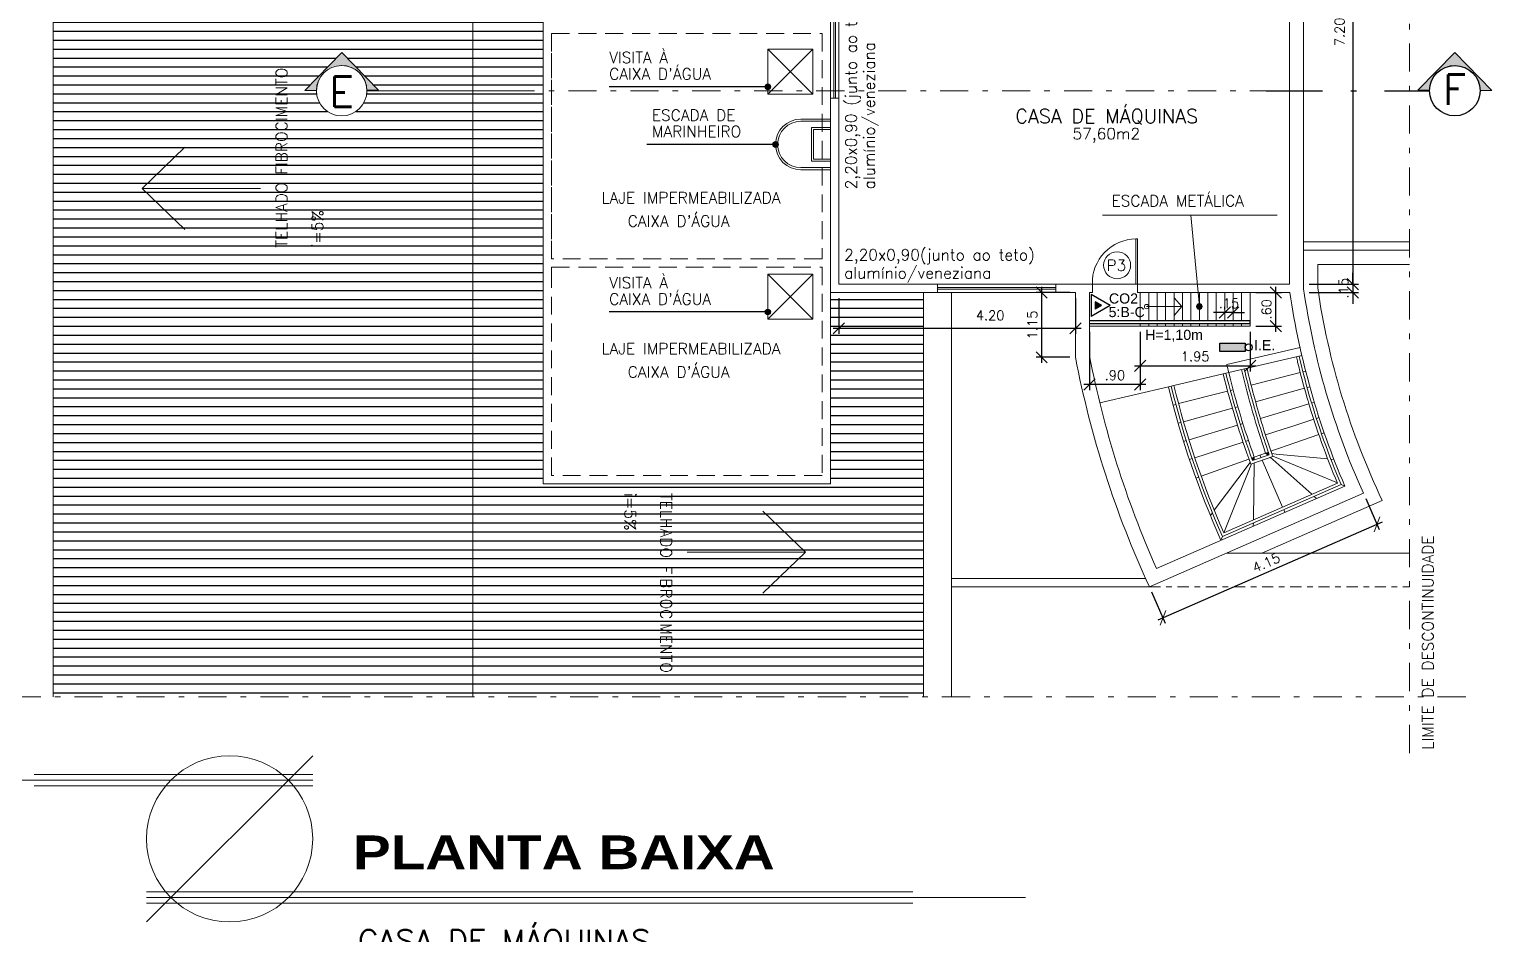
# Model space of a CAD drawing. Header units: millimetres. Extents: x 521 to 1055, y 261 to 520.
# Drawn here: x 860.25 to 886.21, y 403.58 to 419.66 of the extents above; entities that cross this region are included whole.
import ezdxf
from ezdxf.enums import TextEntityAlignment as Align

# ---------------------------------------------------------------- set-up
doc = ezdxf.new("R2010")
doc.units = ezdxf.units.MM
for name, pattern in [('CONTINU', [0]), ('DASHDOT', [1, 0.5, -0.25, 0, -0.25]), ('DASHDOTX2', [2, 1, -0.5, 0, -0.5]), ('HIDDEN', [9.524999999999999, 6.35, -3.175])]:
    doc.linetypes.add(name, pattern=pattern)
doc.layers.add('0.1', color=8, linetype='Continuous', lineweight=13)
doc.layers.add('ppci', color=8, linetype='Continuous')
doc.styles.add('ROMANS', font='romans')
doc.styles.add('SANSSERIFBOLD', font='sasb____.pfb', dxfattribs={"width": 1.2, "height": 0.6})
doc.styles.get("Standard").update_dxf_attribs({"font": 'romans.shx'})
doc.styles.add('STYLE1', font='sanss___.ttf')
doc.dimstyles.new('Fares Eng - 50', dxfattribs={"dimscale": 2, "dimtxt": 0.085, "dimasz": 0.1, "dimexe": 0.05, "dimexo": 0.05, "dimgap": 0.04, "dimtad": 1, "dimzin": 4, "dimdsep": 46, "dimtxsty": 'ROMANS', "dimblk1": 'OBLIQUE', "dimblk2": 'OBLIQUE', "dimsah": 1, "dimcen": 0.05, "dimdle": 0.05, "dimclrd": 8, "dimclre": 8, "dimclrt": 8, "dimaunit": 1, "dimadec": 0, "dimazin": 0, "dimtfac": 1, "dimtix": 1, "dimtmove": 2, "dimatfit": 0, "dimldrblk": 'OPEN90', "dimfxl": 1, "dimtolj": 1, "dimtzin": 0, "dimarcsym": 0})
pattern_1 = [(180, (169.8758824588135, 174.988882607041), (-2.775557561562891e-17, -0.15875), [])]

# ---------------------------------------------------------------- blocks, each defined once
blk = doc.blocks.new('P80')
for points in [[(0, 0.8600000000001068), (0, 0.8300000000001057), (0.1499999999999986, 0.8300000000001057), (0.1499999999999986, 0.8600000000001068)], [(0, 0), (0, 0.03000000000000114), (0.1499999999999986, 0.03000000000000114), (0.1499999999999986, 0)]]:
    blk.add_lwpolyline(points)
blk.add_lwpolyline([(-0.8000000000000227, 0.06000000000008299), (0, 0.06000000000008299), (0, 0.03000000000000114), (-0.8000000000000227, 0.03000000000000114)], close=True)
at = {"color": 8}
blk.add_arc((-0.02513934576528032, 0.05553438521076377), 0.7748735220644332, 88.14081760279143, 179.6698012135025, dxfattribs=at)
blk = doc.blocks.new('ÁREA')
for p in [(4.97462945148186e-05, 0.003761569252461072), (0, 0)]:
    blk.add_attdef('COMPARTIMENTO', text='', height=0.0025).set_placement(p, align=Align.CENTER)
at = {"color": 1}
for p in [(-4.97462945148186e-05, -0.003761569252461072), (-9.94925890296372e-05, -0.007523138504922144)]:
    blk.add_attdef('ÁREA', text='', height=0.002, dxfattribs=at).set_placement(p, align=Align.CENTER)
blk = doc.blocks.new('TITU-2')
at = {"color": 1}
for p, q in [((0.0147487804478294, 0.0147487804478294), (-0.0147487804478294, -0.0147487804478294)), ((-0.0347070138353718, 0.010428962668892), (-0.0547070138353718, 0.010428962668892)), ((0.0147487804478294, 0.0114289626688918), (-0.0347070138353718, 0.0114289626688919)), ((0.0147487804478294, 0.0094289626688917), (-0.0347070138353718, 0.0094289626688919)), ((-0.01474878044782812, -0.009428962668888374), (0.1213018650792659, -0.00942896266889548)), ((-0.01474878044782812, -0.01142896266889082), (0.1213018650792659, -0.01142896266889437)), ((0.1413018650792655, -0.0104289626688967), (0.1213018650792659, -0.0104289626688967))]:
    blk.add_line(p, q, dxfattribs=at)
at = {"color": 7}
for p, q in [((0.0147487804478294, 0.0104289626688917), (-0.0347070138353718, 0.010428962668892)), ((-0.01474878044782812, -0.0104289626688896), (0.1213018650792659, -0.0104289626688967))]:
    blk.add_line(p, q, dxfattribs=at)
at = {"color": 1}
blk.add_circle((0, 0), 0.0147487804478294, dxfattribs=at)
at = {"color": 4}
blk.add_text('ESC.:', height=0.004, dxfattribs=at).set_placement((0.0221561674293389, -0.0275210132460402))
at = {"color": 8, "style": 'SANSSERIFBOLD', "width": 1.199999999999999}
blk.add_attdef('FACHADA', (0.0219, -0.0054), '', height=0.006, dxfattribs=at)
at = {"color": 4}
for tag, p in [('FACHADA', (0.0227951117614319, -0.0201373367808424)), ('0/0', (0.0383428756339213, -0.027521013246042))]:
    blk.add_attdef(tag, p, '', height=0.004, dxfattribs=at)
blk = doc.blocks.new('_OBLIQUE')
at = {"color": 0, "linetype": 'ByBlock'}
blk.add_line((-0.5, -0.5), (0.5, 0.5), dxfattribs=at)
blk = doc.blocks.new('*D2354')
at = {"layer": '0.1', "color": 8, "linetype": 'CONTINU', "lineweight": -2, "transparency": 16777216}
for p, q in [((882.9706589807546, 422.3326723807153), (883.8442428330244, 422.3326723807153)), ((883.7442428330244, 422.4326723807153), (883.7442428330244, 415.0326723807153)), ((882.9706589807546, 415.1326723807153), (883.8442428330244, 415.1326723807153))]:
    blk.add_line(p, q, dxfattribs=at)
at = {"layer": 'DEFPOINTS', "color": 0, "linetype": 'CONTINU', "lineweight": -2, "transparency": 16777216}
for p in [(882.8706589807546, 422.3326723807153), (882.8706589807546, 415.1326723807153), (883.7442428330244, 415.1326723807153)]:
    blk.add_point(p, dxfattribs=at)
at = {"layer": '0.1', "color": 8, "linetype": 'CONTINU', "lineweight": -2, "transparency": 16777216, "xscale": 0.2, "yscale": 0.2, "zscale": 0.2}
for p, rotation in [((883.7442428330244, 422.3326723807153), 90), ((883.7442428330244, 415.1326723807153), 270)]:
    blk.add_blockref('_OBLIQUE', p, dxfattribs=dict(at, rotation=rotation))
at = {"layer": '0.1', "color": 8, "linetype": 'CONTINU', "transparency": 16777216, "insert": (883.5101445199366, 419.611019582879), "char_height": 0.17, "attachment_point": 5, "rotation": 90, "style": 'ROMANS'}
blk.add_mtext('\\A1;7.20', dxfattribs=at)
blk = doc.blocks.new('_Open90')
at = {"color": 0, "linetype": 'ByBlock', "lineweight": -2}
for p, q in [((0, 0), (-1, 0)), ((-0.5, 0.5), (0, 0)), ((0, 0), (-0.5, -0.5))]:
    blk.add_line(p, q, dxfattribs=at)
blk = doc.blocks.new('*D2355')
at = {"layer": '0.1', "color": 8, "linetype": 'CONTINU', "lineweight": -2, "transparency": 16777216}
for p, q in [((883.7442428330244, 415.1326723807153), (883.7442428330244, 415.3326723807153)), ((882.9706589807546, 415.1326723807153), (883.8442428330244, 415.1326723807153)), ((882.9706589807546, 414.9826723807136), (883.8442428330244, 414.9826723807136)), ((883.7442428330244, 415.1326723807153), (883.7442428330244, 414.9826723807136)), ((883.7442428330244, 414.9826723807136), (883.7442428330244, 414.7826723807136))]:
    blk.add_line(p, q, dxfattribs=at)
at = {"layer": 'DEFPOINTS', "color": 0, "linetype": 'CONTINU', "lineweight": -2, "transparency": 16777216}
for p in [(882.8706589807546, 415.1326723807153), (882.8706589807546, 414.9826723807136), (883.7442428330244, 414.9826723807136)]:
    blk.add_point(p, dxfattribs=at)
at = {"layer": '0.1', "color": 8, "linetype": 'CONTINU', "lineweight": -2, "transparency": 16777216, "xscale": 0.2, "yscale": 0.2, "zscale": 0.2}
for p, rotation in [((883.7442428330244, 415.1326723807153), 270), ((883.7442428330244, 414.9826723807136), 90)]:
    blk.add_blockref('_OBLIQUE', p, dxfattribs=dict(at, rotation=rotation))
at = {"layer": '0.1', "color": 8, "linetype": 'CONTINU', "transparency": 16777216, "insert": (883.5792428330243, 415.0576723807146), "char_height": 0.17, "attachment_point": 5, "rotation": 90, "style": 'ROMANS'}
blk.add_mtext('\\A1;.15', dxfattribs=at)
blk = doc.blocks.new('*D2370')
at = {"layer": '0.1', "color": 8, "linetype": 'CONTINU', "lineweight": -2, "transparency": 16777216}
for p, q in [((883.9734344802172, 411.324893421238), (884.2146171309109, 410.77304053426)), ((884.2662016606866, 410.9047183087241), (880.2825768410162, 409.1637086736401)), ((880.1730719647866, 409.6639770308424), (880.4142546154803, 409.1121241438645))]:
    blk.add_line(p, q, dxfattribs=at)
at = {"layer": 'DEFPOINTS', "color": 0, "linetype": 'CONTINU', "lineweight": -2, "transparency": 16777216}
for p in [(883.933387857873, 411.4165245733578), (880.1330253424424, 409.7556081829623), (880.3742079931361, 409.2037552959844)]:
    blk.add_point(p, dxfattribs=at)
at = {"layer": '0.1', "color": 8, "linetype": 'CONTINU', "lineweight": -2, "transparency": 16777216, "xscale": 0.2, "yscale": 0.2, "zscale": 0.2}
for p, rotation in [((884.1745705085667, 410.8646716863798), 23.60732759041685), ((880.3742079931361, 409.2037552959844), 203.6073275904169)]:
    blk.add_blockref('_OBLIQUE', p, dxfattribs=dict(at, rotation=rotation))
at = {"layer": '0.1', "color": 8, "linetype": 'CONTINU', "transparency": 16777216, "insert": (882.2083123239834, 410.1854048921798), "char_height": 0.17, "attachment_point": 5, "rotation": 23.60732759041685, "style": 'ROMANS'}
blk.add_mtext('\\A1;4.15', dxfattribs=at)
blk = doc.blocks.new('*D2371')
at = {"layer": '0.1', "color": 8, "linetype": 'CONTINU', "lineweight": -2, "transparency": 16777216}
for p, q in [((878.7206589807545, 414.9826723807155), (878.1206268944478, 414.9826723807155)), ((878.2206268944478, 413.7314720041105), (878.2206268944478, 415.0826723807155)), ((878.7206589807545, 413.8314720041105), (878.1206268944478, 413.8314720041105))]:
    blk.add_line(p, q, dxfattribs=at)
at = {"layer": 'DEFPOINTS', "color": 0, "linetype": 'CONTINU', "lineweight": -2, "transparency": 16777216}
for p in [(878.2206268944478, 414.9826723807155), (878.8206589807545, 414.9826723807155), (878.8206589807545, 413.8314720041105)]:
    blk.add_point(p, dxfattribs=at)
at = {"layer": '0.1', "color": 8, "linetype": 'CONTINU', "lineweight": -2, "transparency": 16777216, "xscale": 0.2, "yscale": 0.2, "zscale": 0.2}
for p, rotation in [((878.2206268944478, 414.9826723807155), 90), ((878.2206268944478, 413.8314720041105), 270)]:
    blk.add_blockref('_OBLIQUE', p, dxfattribs=dict(at, rotation=rotation))
at = {"layer": '0.1', "color": 8, "linetype": 'CONTINU', "transparency": 16777216, "insert": (878.0556268944478, 414.4070721924131), "char_height": 0.17, "attachment_point": 5, "rotation": 90, "style": 'ROMANS'}
blk.add_mtext('\\A1;1.15', dxfattribs=at)
blk = doc.blocks.new('*D2356')
at = {"layer": '0.1', "color": 8, "linetype": 'CONTINU', "lineweight": -2, "transparency": 16777216}
for p, q in [((874.620658980756, 414.8826723807159), (874.620658980756, 414.2459764985484)), ((878.8206589807545, 414.8826723807155), (878.8206589807545, 414.2459764985484)), ((878.9206589807545, 414.3459764985485), (874.520658980756, 414.3459764985485))]:
    blk.add_line(p, q, dxfattribs=at)
at = {"layer": 'DEFPOINTS', "color": 0, "linetype": 'CONTINU', "lineweight": -2, "transparency": 16777216}
for p in [(874.620658980756, 414.9826723807159), (878.8206589807545, 414.9826723807155), (874.620658980756, 414.3459764985485)]:
    blk.add_point(p, dxfattribs=at)
at = {"layer": '0.1', "color": 8, "linetype": 'CONTINU', "lineweight": -2, "transparency": 16777216, "xscale": 0.2, "yscale": 0.2, "zscale": 0.2, "rotation": 180}
blk.add_blockref('_OBLIQUE', (874.620658980756, 414.3459764985485), dxfattribs=at)
at = {"layer": '0.1', "color": 8, "linetype": 'CONTINU', "lineweight": -2, "transparency": 16777216, "xscale": 0.2, "yscale": 0.2, "zscale": 0.2}
blk.add_blockref('_OBLIQUE', (878.8206589807545, 414.3459764985485), dxfattribs=at)
at = {"layer": '0.1', "color": 8, "linetype": 'CONTINU', "transparency": 16777216, "insert": (877.3057914383137, 414.5764446394606), "char_height": 0.17, "attachment_point": 5, "style": 'ROMANS'}
blk.add_mtext('\\A1;4.20', dxfattribs=at)
blk = doc.blocks.new('*D2372')
at = {"layer": '0.1', "color": 8, "lineweight": -2, "transparency": 16777216}
for p, q in [((879.0706589807544, 414.282672380724), (879.0706589807544, 413.2471097522877)), ((879.9706589807545, 414.282672380724), (879.9706589807545, 413.2471097522877)), ((880.0706589807545, 413.3471097522877), (878.9706589807544, 413.3471097522877))]:
    blk.add_line(p, q, dxfattribs=at)
at = {"layer": 'DEFPOINTS', "color": 0, "lineweight": -2, "transparency": 16777216}
for p in [(879.0706589807544, 414.382672380724), (879.9706589807545, 414.382672380724), (879.0706589807544, 413.3471097522877)]:
    blk.add_point(p, dxfattribs=at)
at = {"layer": '0.1', "color": 8, "lineweight": -2, "transparency": 16777216, "xscale": 0.2, "yscale": 0.2, "zscale": 0.2, "rotation": 180}
blk.add_blockref('_OBLIQUE', (879.0706589807544, 413.3471097522877), dxfattribs=at)
at = {"layer": '0.1', "color": 8, "lineweight": -2, "transparency": 16777216, "xscale": 0.2, "yscale": 0.2, "zscale": 0.2}
blk.add_blockref('_OBLIQUE', (879.9706589807545, 413.3471097522877), dxfattribs=at)
at = {"layer": '0.1', "color": 8, "transparency": 16777216, "insert": (879.5206589807544, 413.5121097522877), "char_height": 0.17, "attachment_point": 5, "style": 'ROMANS'}
blk.add_mtext('\\A1;.90', dxfattribs=at)
blk = doc.blocks.new('*D2373')
at = {"layer": '0.1', "color": 8, "linetype": 'CONTINU', "lineweight": -2, "transparency": 16777216}
for p, q in [((879.9706589807545, 414.282672380724), (879.9706589807545, 413.5818511501423)), ((881.920658980754, 414.2826723807138), (881.920658980754, 413.5818511501423)), ((879.8706589807545, 413.6818511501423), (882.020658980754, 413.6818511501423))]:
    blk.add_line(p, q, dxfattribs=at)
at = {"layer": 'DEFPOINTS', "color": 0, "linetype": 'CONTINU', "lineweight": -2, "transparency": 16777216}
for p in [(879.9706589807545, 414.382672380724), (881.920658980754, 414.3826723807139), (881.920658980754, 413.6818511501423)]:
    blk.add_point(p, dxfattribs=at)
at = {"layer": '0.1', "color": 8, "linetype": 'CONTINU', "lineweight": -2, "transparency": 16777216, "xscale": 0.2, "yscale": 0.2, "zscale": 0.2, "rotation": 180}
blk.add_blockref('_OBLIQUE', (879.9706589807545, 413.6818511501423), dxfattribs=at)
at = {"layer": '0.1', "color": 8, "linetype": 'CONTINU', "lineweight": -2, "transparency": 16777216, "xscale": 0.2, "yscale": 0.2, "zscale": 0.2}
blk.add_blockref('_OBLIQUE', (881.920658980754, 413.6818511501423), dxfattribs=at)
at = {"layer": '0.1', "color": 8, "linetype": 'CONTINU', "transparency": 16777216, "insert": (880.9456589807542, 413.8468511501423), "char_height": 0.17, "attachment_point": 5, "style": 'ROMANS'}
blk.add_mtext('\\A1;1.95', dxfattribs=at)
blk = doc.blocks.new('*D2374')
at = {"layer": '0.1', "color": 8, "linetype": 'CONTINU', "lineweight": -2, "transparency": 16777216}
for p, q in [((882.020658980754, 414.9826723807139), (882.47694507986, 414.9826723807139)), ((882.37694507986, 414.2826723807138), (882.37694507986, 415.0826723807139)), ((882.020658980754, 414.3826723807139), (882.47694507986, 414.3826723807139))]:
    blk.add_line(p, q, dxfattribs=at)
at = {"layer": 'DEFPOINTS', "color": 0, "linetype": 'CONTINU', "lineweight": -2, "transparency": 16777216}
for p in [(881.920658980754, 414.9826723807139), (882.37694507986, 414.9826723807139), (881.920658980754, 414.3826723807139)]:
    blk.add_point(p, dxfattribs=at)
at = {"layer": '0.1', "color": 8, "linetype": 'CONTINU', "lineweight": -2, "transparency": 16777216, "xscale": 0.2, "yscale": 0.2, "zscale": 0.2}
for p, rotation in [((882.37694507986, 414.9826723807139), 90), ((882.37694507986, 414.3826723807139), 270)]:
    blk.add_blockref('_OBLIQUE', p, dxfattribs=dict(at, rotation=rotation))
at = {"layer": '0.1', "color": 8, "linetype": 'CONTINU', "transparency": 16777216, "insert": (882.2119450798599, 414.682672380714), "char_height": 0.17, "attachment_point": 5, "rotation": 90, "style": 'ROMANS'}
blk.add_mtext('\\A1;.60', dxfattribs=at)
blk = doc.blocks.new('*D2381')
at = {"layer": '0.1', "color": 8, "linetype": 'CONTINU', "lineweight": -2, "transparency": 16777216}
for p, q in [((881.470658980754, 414.6853115386909), (881.470658980754, 414.7261450326927)), ((881.6206589807541, 414.6853115386908), (881.6206589807541, 414.7261450326927)), ((881.470658980754, 414.6261450326926), (881.270658980754, 414.6261450326926)), ((881.6206589807541, 414.6261450326926), (881.470658980754, 414.6261450326926)), ((881.6206589807541, 414.6261450326926), (881.8206589807542, 414.6261450326926))]:
    blk.add_line(p, q, dxfattribs=at)
at = {"layer": 'DEFPOINTS', "color": 0, "linetype": 'CONTINU', "lineweight": -2, "transparency": 16777216}
for p in [(881.470658980754, 414.6261450326926), (881.470658980754, 414.5853115386909), (881.6206589807541, 414.5853115386908)]:
    blk.add_point(p, dxfattribs=at)
at = {"layer": '0.1', "color": 8, "linetype": 'CONTINU', "lineweight": -2, "transparency": 16777216, "xscale": 0.2, "yscale": 0.2, "zscale": 0.2}
blk.add_blockref('_OBLIQUE', (881.470658980754, 414.6261450326926), dxfattribs=at)
at = {"layer": '0.1', "color": 8, "linetype": 'CONTINU', "lineweight": -2, "transparency": 16777216, "xscale": 0.2, "yscale": 0.2, "zscale": 0.2, "rotation": 180}
blk.add_blockref('_OBLIQUE', (881.6206589807541, 414.6261450326926), dxfattribs=at)
at = {"layer": '0.1', "color": 8, "linetype": 'CONTINU', "transparency": 16777216, "insert": (881.5456589807541, 414.7911450326927), "char_height": 0.17, "attachment_point": 5, "style": 'ROMANS'}
blk.add_mtext('\\A1;.15', dxfattribs=at)
blk = doc.blocks.new('Cor-4A')
h = blk.add_hatch(color=1)
edge = h.paths.add_edge_path()
edge.add_line((-4.576014072182258e-05, -0.007316196002235542), (-0.00757170836086419, -4.413672282750289e-07))
edge.add_line((-0.00757170836086419, -4.413672282750289e-07), (-0.0001408029804683903, 0.007314409530419547))
edge.add_line((-0.0001408029804683899, 0.007314409530419547), (-0.0001408029804683904, 0.004996765224935991))
edge.add_arc((6.568789848669497e-07, 2.168404344971009e-18), 0.00499876720851913, 91.6216268461234, 269.4679613120325)
edge.add_line((-4.576014072182207e-05, -0.004998551696766541), (-4.576014072182258e-05, -0.007316196002235542))
at = {"linetype": 'DASHDOTX2'}
blk.add_line((-4.671623027125732e-16, 0.03735101866789411), (-5.19614475446869e-21, 0.004998110329534265), dxfattribs=at)
at = {"color": 1}
blk.add_lwpolyline([(-4.576014072182258e-05, -0.007316196002235542), (-0.00757170836086419, -4.413672282750289e-07), (-0.0001408029804683899, 0.007314409530419547), (-0.0001408029804683904, 0.004996765224935991, 0.9813801479665843), (-4.576014072182207e-05, -0.004998551696766541)], format="xyb", close=True, dxfattribs=at)
blk.add_circle((0, 0), 0.004998110329534263, dxfattribs=at)
at = {"color": 3, "style": 'ROMANS'}
blk.add_attdef('O', text='', height=0.006, rotation=90, dxfattribs=at).set_placement((0.0001940809628951379, 0), align=Align.MIDDLE)

msp = doc.modelspace()

# ---------------------------------------------------------------- hatches: boundary and pattern name
at = {"layer": '0.1', "linetype": 'CONTINU', "lineweight": -2}
h = msp.add_hatch(dxfattribs=at)
h.set_pattern_fill('ANSI31', color=8, scale=0.05, angle=135, style=0)
h.set_pattern_definition(pattern_1)
h.paths.add_polyline_path([(860.6706589807542, 429.623968265956), (860.6706589807542, 428.1934992865135), (868.1206589807539, 428.2839370221748), (868.1206589807541, 429.6239682659561)])
h.paths.add_polyline_path([(868.1206589807539, 422.5450263524422), (868.120658980754, 428.2839370221748), (860.6706589807541, 428.1934992865137), (860.6706589807541, 423.3862661656444)])
h.paths.add_polyline_path([(865.6534526749825, 419.1012028438216), (865.7927369884975, 419.2444890232643), (865.9298248619414, 419.105226168749), (868.1206589807538, 419.1371195282758), (868.1206589807539, 422.5450263524422), (860.6706589807541, 423.3862661656444), (860.670658980754, 419.0286651608573)])
h.paths.add_polyline_path([(864.8755760632434, 415.7377077374848), (864.8755760632434, 419.3996124993896), (864.5755760632435, 419.3996124993896), (864.5755760632435, 415.7377077374848)], flags=9)
h = msp.add_hatch(dxfattribs=at)
h.set_pattern_fill('ANSI31', color=8, scale=0.05, angle=135, style=0)
h.set_pattern_definition(pattern_1)
h.paths.add_polyline_path([(874.4706589807553, 423.9326723807153), (874.4706589807553, 422.5826723807153), (875.5706589807548, 422.5826723807153), (875.570658980755, 429.623968265956), (868.120658980754, 429.623968265956), (868.1206589807538, 418.5660639541309), (869.1394278076444, 418.5660639541309), (869.370658980755, 418.5660639541309), (869.3706589807551, 423.9326723807153)])
h.paths.add_polyline_path([(870.1485794987678, 428.6351452824468), (870.8892937844821, 428.6351452824468), (870.8892937844821, 428.8901452824468), (870.1485794987678, 428.8901452824468)], flags=24)
h.paths.add_polyline_path([(871.4034751543684, 428.0289827815587), (871.4034751543684, 424.3670780196539), (871.7034751543686, 424.3670780196539), (871.7034751543686, 428.0289827815587)], flags=24)
h.paths.add_polyline_path([(870.7662072171436, 428.0099351625111), (870.7662072171436, 427.2242208767967), (871.0662072171438, 427.2242208767967), (871.0662072171438, 428.0099351625111)], flags=24)
h = msp.add_hatch(dxfattribs=at)
h.set_pattern_fill('ANSI31', color=8, scale=0.05, angle=135, style=0)
h.set_pattern_definition(pattern_1)
h.paths.add_polyline_path([(868.1206589807537, 418.5660639541309), (866.2406072205274, 418.5660639541309, -1.004588318353801), (865.3449646191165, 418.5701640627395), (865.1372453732007, 418.5701640627395), (865.6534526749826, 419.1012028438216), (860.670658980754, 419.0286651608571), (860.6706589807541, 412.3617213153053), (868.1206589807535, 411.3878375426316)])
h.paths.add_polyline_path([(868.1206589807535, 407.8045055000094), (868.1206589807537, 411.3878375426316), (860.670658980754, 412.3617213153054), (860.670658980754, 407.8045055000094)])
h.paths.add_polyline_path([(868.1206589807538, 418.5660639541309), (868.1206589807538, 419.1371195282758), (865.9298248619415, 419.105226168749), (866.4605665424883, 418.5660639541309)])
h.paths.add_polyline_path([(864.8755760632434, 415.7377077374848), (864.8755760632434, 419.3996124993896), (864.5755760632435, 419.3996124993896), (864.5755760632435, 415.7377077374848)], flags=9)
h.paths.add_polyline_path([(865.5128440004682, 415.7567553565324), (865.5128440004682, 416.5424696422467), (865.2128440004683, 416.5424696422467), (865.2128440004683, 415.7567553565324)], flags=24)
at = {"layer": '0.1'}
h = msp.add_hatch(color=8, dxfattribs=at)
edge = h.paths.add_edge_path()
edge.add_line((886.2113920672226, 418.5701640627395), (885.5559004519259, 419.2444890232644))
edge.add_line((885.5559004519259, 419.2444890232644), (884.9004898114966, 418.5786799011809))
edge.add_line((884.9004898114966, 418.5786799011809), (885.108150741268, 418.5786799011809))
edge.add_arc((885.5558609054222, 418.5660050977738), 0.4478895418832097, 0.532038687966292, 178.3783731538729, ccw=False)
edge.add_line((886.0037311374525, 418.5701640627395), (886.2113920672226, 418.5701640627395))
at = {"layer": '0.1', "linetype": 'CONTINU'}
for points in [[(873.4090696454906, 418.6348671684026, 1), (873.3093919383285, 418.6348671684026, 1)], [(873.5454978343366, 417.6121500657526, 1), (873.4458201271746, 417.6121500657526, 1)], [(873.4090696454906, 414.6364572334456, 1), (873.3093919383285, 414.6364572334456, 1)], [(881.0704978343355, 414.7326723807174, 1), (880.9708201271734, 414.7326723807174, 1)]]:
    msp.add_hatch(color=8, dxfattribs=at).paths.add_polyline_path(points)
at = {"layer": '0.1', "linetype": 'CONTINU', "lineweight": -2}
h = msp.add_hatch(dxfattribs=at)
h.set_pattern_fill('ANSI31', color=8, scale=0.05, angle=135, style=0)
h.set_pattern_definition(pattern_1)
h.paths.add_polyline_path([(876.1206589807548, 407.8045055000094), (876.1206589807547, 414.9826723807156), (874.470658980756, 414.9826723807159), (874.4706589807561, 411.5826723807157), (869.370658980755, 411.5826723807155), (869.370658980755, 418.5660639541313), (868.717625284139, 418.5660639541313), (868.1206589807539, 418.5660639541313), (868.1206589807537, 407.8045055000094)])
h.paths.add_polyline_path([(871.4034751543684, 411.4644576198819), (871.4034751543684, 407.8025528579771), (871.7034751543686, 407.8025528579771), (871.7034751543686, 411.4644576198819)], flags=9)
h.paths.add_polyline_path([(870.7662072171436, 411.4454100008343), (870.7662072171436, 410.6596957151199), (871.0662072171438, 410.6596957151199), (871.0662072171438, 411.4454100008343)], flags=24)
at = {"layer": 'ppci'}
for points in [[(879.2853899504776, 414.7537612451007), (879.1726400430016, 414.8188574345332), (879.1726400430016, 414.6886650556685)], [(881.8341280580477, 413.9373993962565), (881.8341280580477, 414.0798976233802), (881.3855986745153, 414.0798976233802), (881.3855986745153, 413.9373993962565)]]:
    msp.add_hatch(color=10, dxfattribs=at).paths.add_polyline_path(points)

# ---------------------------------------------------------------- linework, layer by layer
at = {"layer": '0.1', "color": 8, "linetype": 'DASHDOTX2', "ltscale": 0.5}
for p, q in [((884.7490206808375, 406.8045055000094), (884.7490206808375, 430.623968265956)), ((868.717625284139, 418.5660639541313), (882.209209632779, 418.5660639541314)), ((885.7490206808375, 407.8045055000094), (858.6228126753589, 407.8045055000094))]:
    msp.add_line(p, q, dxfattribs=at)
at = {"layer": '0.1', "color": 8}
for p, q in [((860.6706589807541, 429.6239682659561), (860.670658980754, 407.8045055000094)), ((868.1206589807537, 407.8045055000094), (868.120658980754, 429.623968265956)), ((869.3706589807549, 422.5826723807153), (869.3706589807548, 414.9826723807155)), ((874.1331589807553, 417.9121500657526), (874.1331589807554, 417.3121500657526)), ((884.7490206808375, 415.8826723807152), (882.8706589807546, 415.8826723807152)), ((884.7490206808375, 415.7326723807153), (882.8706589807546, 415.7326723807153)), ((884.7490206808375, 415.4826723807153), (883.1206589807546, 415.4826723807153)), ((883.1206589807546, 415.4826723807153), (883.1206589807546, 415.0667588512795)), ((880.0820089180512, 414.7326723807194), (880.7065418145824, 414.7326723807194)), ((880.7065418145824, 414.7326723807194), (880.5717907840626, 414.8900837404333)), ((880.7065418145824, 414.7326723807194), (880.5717907840626, 414.5752610210054)), ((882.1301648411086, 410.3556081829619), (884.2679311930435, 411.289900940126)), ((881.505892467147, 410.355608182962), (884.7490206808376, 410.3556081829621)), ((880.0644285034073, 409.9056081829617), (876.6206589807545, 409.9056081829617)), ((880.133025342441, 409.7556081829617), (876.6206589807545, 409.7556081829617))]:
    msp.add_line(p, q, dxfattribs=at)
at = {"layer": '0.1', "color": 7}
for p, q in [((882.8706589807546, 427.4826723807153), (882.8706589807547, 415.7326723807153)), ((882.6206589807547, 422.3326723807153), (882.6206589807547, 415.1326723807152)), ((874.470658980756, 414.9826723807159), (874.4706589807556, 418.4331431086342)), ((874.4706589807556, 418.4331431086342), (874.6206589807554, 418.4331431086343)), ((874.6206589807554, 418.4331431086343), (874.620658980756, 415.1326723807166)), ((882.8706589807546, 415.7326723807153), (882.8706589807546, 415.0486777513518)), ((874.470658980756, 414.9826723807159), (876.3706589807543, 414.9826723807155)), ((874.620658980756, 415.1326723807166), (875.8706589807548, 415.1326723807168)), ((875.8706589807548, 415.1326723807168), (876.3706589807541, 415.1326723807171)), ((876.3706589807542, 415.1326723807155), (876.3706589807541, 414.9826723807155)), ((878.4706589807544, 414.9826723807156), (878.4706589807543, 415.1326723807153)), ((878.4706589807543, 415.1326723807155), (879.1206589807545, 415.1326723807153)), ((878.4706589807544, 414.9826723807156), (878.8206589807545, 414.9826723807155)), ((878.8206589807545, 414.9826723807155), (878.8206589807545, 413.8314720041105)), ((879.0706589807545, 414.9826723807155), (879.1206589807545, 414.9826723807155)), ((879.0706589807545, 414.9826723807155), (879.0706589807545, 413.8553031709247)), ((879.1206589807546, 415.1326723807155), (879.1206589807545, 414.9826723807154)), ((879.9206589807545, 415.1326723807155), (882.6206589807547, 415.1326723807152)), ((879.9206589807544, 414.9826723807154), (879.9206589807544, 415.1326723807153)), ((879.9206589807544, 414.9826723807242), (882.6276411789953, 414.9826723807101)), ((880.1330253424424, 409.7556081829623), (883.9333878578731, 411.4165245733578)), ((880.258677478111, 410.0833563660757), (883.6032145304879, 411.5450580816415))]:
    msp.add_line(p, q, dxfattribs=at)
at = {"layer": '0.1', "color": 8, "linetype": 'CONTINU'}
for p, q in [((874.4706589807556, 418.4331431086342), (874.4706589807557, 420.5331431086345)), ((874.5306589807556, 418.4331431086342), (874.5306589807556, 420.5331431086345)), ((874.5606589807555, 418.4331431086342), (874.5606589807569, 420.5331431086345)), ((874.6206589807556, 418.4331431086342), (874.6206589807571, 420.5331431086345)), ((862.2498493874018, 416.832074677533), (863.0071955233695, 417.5606989154805)), ((864.3535894540394, 416.832074677533), (862.2498493874018, 416.832074677533)), ((862.2498493874018, 416.832074677533), (863.0071955233695, 416.1034504395855)), ((882.4000066308447, 416.3543537843913), (879.2996292721475, 416.3543537843913)), ((881.0206589807544, 414.7326723807174), (880.8706589807541, 416.3543537843913)), ((876.1206589807547, 407.8045055000096), (876.1206589807547, 414.9826723807156)), ((878.4706589807544, 415.1326723807156), (876.3706589807541, 415.1326723807171)), ((878.4706589807544, 415.0726723807155), (876.3706589807541, 415.0726723807169)), ((878.4706589807544, 415.0426723807155), (876.3706589807541, 415.0426723807155)), ((878.4706589807544, 414.9826723807156), (876.3706589807541, 414.9826723807157)), ((876.6206589807546, 407.8045055000096), (876.6206589807545, 414.9826723807155)), ((879.9206589807544, 415.1326723807153), (879.1206589807546, 415.132672380716)), ((879.9706589807545, 414.9826723807155), (879.9706589807546, 414.4826723807241)), ((880.1206589807545, 414.9826723807155), (880.1206589807542, 414.4826723807233)), ((880.2706589807544, 414.9826723807155), (880.2706589807544, 414.4826723807225)), ((880.4206589807543, 414.9826723807155), (880.4206589807544, 414.4826723807217)), ((880.5706589807543, 414.9826723807155), (880.5706589807543, 414.4826723807209)), ((880.7206589807543, 414.9826723807155), (880.7206589807541, 414.4826723807201)), ((880.8706589807543, 414.9826723807155), (880.870658980754, 414.4826723807195)), ((881.0206589807544, 414.9826723807155), (881.0206589807544, 414.4826723807187)), ((881.1706589807543, 414.9826723807155), (881.1706589807542, 414.4826723807179)), ((881.3206589807543, 414.9826723807155), (881.3206589807542, 414.4826723807171)), ((881.4706589807541, 414.9826723807155), (881.470658980754, 414.4826723807163)), ((881.6206589807541, 414.9826723807155), (881.6206589807541, 414.4826723807155)), ((881.770658980754, 414.9826723807155), (881.7706589807539, 414.4826723807147)), ((881.920658980754, 414.9826723807155), (881.9206589807538, 414.4826723807139)), ((879.9706589807546, 414.4326723807241), (879.9706589807545, 414.382672380724)), ((880.1206589807542, 414.4326723807233), (880.1206589807542, 414.3826723807232)), ((880.2706589807544, 414.4326723807225), (880.2706589807543, 414.3826723807224)), ((880.4206589807544, 414.4326723807218), (880.4206589807543, 414.3826723807216)), ((880.5706589807543, 414.432672380721), (880.5706589807542, 414.3826723807209)), ((880.7206589807541, 414.4326723807202), (880.7206589807543, 414.3826723807201)), ((880.870658980754, 414.4326723807195), (880.8706589807541, 414.3826723807193)), ((881.0206589807544, 414.4326723807187), (881.0206589807543, 414.3826723807185)), ((881.1706589807542, 414.4326723807178), (881.1706589807542, 414.3826723807177)), ((881.3206589807542, 414.4326723807171), (881.3206589807542, 414.3826723807169)), ((881.470658980754, 414.4326723807163), (881.4706589807541, 414.3826723807161)), ((881.6206589807541, 414.4326723807155), (881.620658980754, 414.3826723807153)), ((881.7706589807539, 414.4326723807147), (881.7706589807539, 414.3826723807146)), ((881.9206589807538, 414.4326723807139), (881.920658980754, 414.3826723807139)), ((879.0706589807546, 414.3826723807286), (881.920658980754, 414.3826723807139)), ((881.5057824836587, 413.7047627187561), (882.8070370197305, 414.0082106172604)), ((881.5409252018713, 413.5589333221403), (882.8403040436609, 413.8619438154542)), ((880.566984509676, 413.3318138400396), (881.4435307148406, 413.5362212764984)), ((881.4435307148406, 413.5362212764984), (881.4922279460162, 413.547577296442)), ((881.4922279460162, 413.547577296442), (881.5409252018712, 413.5589333221405)), ((881.9390632266095, 413.3374058895034), (882.811100905056, 413.5600048292439)), ((882.8595474427487, 413.5723714370075), (882.9079939804416, 413.5847380447713)), ((879.2521773903366, 413.0252055276446), (880.469590919347, 413.3091020035051)), ((880.469590919347, 413.309102003505), (880.5182877043408, 413.3204579194005)), ((880.5182877043408, 413.3204579194005), (880.5667095590074, 413.3329341211301)), ((880.6499780991612, 413.0083501735675), (881.5220788664903, 413.2309652175635)), ((881.5705291307253, 413.2433327765755), (881.6189794198449, 413.2557003419396)), ((882.0179597655474, 413.0411965174466), (882.885175393294, 413.281897691792)), ((882.9333540392806, 413.2952699792557), (882.9815326852674, 413.3086422667196)), ((880.5530784499665, 412.98361527999), (880.6015282643085, 412.995982724161)), ((880.7397893174965, 412.6864322373544), (881.6070687986486, 412.927151134618)), ((881.655251216337, 412.9405244689417), (881.7034336592114, 412.9538978102559)), ((882.7161981227148, 412.9305855751491), (882.1800807335827, 412.7696867659281)), ((882.7161981227148, 412.9305855751491), (882.9650601115536, 413.0052736909914)), ((883.0129498620887, 413.0196462966767), (883.0608396126238, 413.0340189023619)), ((880.64342537205, 412.6596858157129), (880.6916073343937, 412.6730590236527)), ((880.8363332931793, 412.3664031429061), (881.6984133345564, 412.6251294124179)), ((881.7463068968623, 412.6395031620864), (881.794200484622, 412.6538769193942)), ((882.1030446019275, 412.7465667886589), (882.1800807335827, 412.7696867659281)), ((882.6773155287405, 412.6099220484017), (882.5099062086038, 412.5558564074547)), ((883.0506511625266, 412.7304925776443), (882.6773155287403, 412.6099220484018)), ((883.1458116163719, 412.7612251015311), (883.0982313894493, 412.7458588395876)), ((880.7405470679521, 412.3376559134909), (880.7884401700759, 412.3520295250503)), ((881.8911563638087, 412.3560281845253), (881.843572264616, 412.3406606720138)), ((882.5099062086038, 412.5558564074547), (882.1942063902302, 412.453901992082)), ((882.717397687646, 412.3110258121229), (883.1418225581778, 412.4579064576174)), ((883.1890730887508, 412.4742584410009), (883.2363236193237, 412.4906104243845)), ((881.7959881911097, 412.3252931677978), (880.9394789853905, 412.0486794216426)), ((881.9639362364296, 411.9973660722062), (882.2604944270245, 412.0999959166982)), ((882.1968119467203, 412.1308667899467), (881.9951039309744, 412.0580985147753)), ((882.0959579388474, 412.094482652361), (882.1154812128078, 412.0498112173834)), ((882.1968119467191, 412.1308667899463), (882.244062477292, 412.1472187733298)), ((882.1968119467191, 412.1308667899463), (882.2587160733682, 412.1050818711118)), ((882.1968119467191, 412.1308667899463), (882.2514886657581, 412.1258132618038)), ((882.1968119467191, 412.1308667899461), (882.2395637282283, 412.0927524331906)), ((882.3724734070083, 412.1916579227642), (882.2913130078649, 412.1635707567133)), ((882.3062036846513, 412.1207561937748), (882.3835009067975, 412.1136119522347)), ((882.3207888282554, 412.0792267135765), (882.354430117831, 412.0652141110547)), ((882.3724734070082, 412.1916579227642), (882.445576202629, 412.2169565952826)), ((882.3835009067975, 412.1136119522347), (883.2982056691112, 412.029069822796)), ((882.445576202629, 412.2169565952826), (882.717397687646, 412.3110258121229)), ((880.891895355098, 412.0333120605648), (880.8443117459769, 412.0179447063242)), ((881.9010380083562, 412.0241632499025), (881.0544447047928, 411.7187458660464)), ((881.92334945074, 411.9627350629623), (881.2859272084768, 411.1155853785668)), ((881.9472248987636, 411.9386733235276), (881.4571488808361, 410.7162713771131)), ((881.9338708948487, 411.9340519055779), (882.324337929163, 412.0691807682496)), ((881.9951039309744, 412.0580985147755), (881.9480709696653, 412.041130882339)), ((881.9951039309744, 412.0580985147753), (881.9592013660742, 412.0103831316154)), ((881.9951039309744, 412.0580985147753), (881.9718540989177, 412.0001062055818)), ((881.9936755478342, 411.9547484920506), (881.9797152112169, 410.9446545852082)), ((881.9951039309744, 412.0580985147753), (881.9944103148634, 412.0079122315433)), ((882.1355669413542, 412.0038528233879), (882.4992472165717, 411.1717116671379)), ((882.2823155097373, 412.0546380764351), (882.3251430405309, 412.0164561871663)), ((882.3251430405307, 412.0164561871661), (883.0182464896318, 411.3985359229105)), ((882.354430117831, 412.0652141110547), (883.4709827783003, 411.6001365583451)), ((883.3537486343076, 412.0239362313395), (883.4093411592895, 412.0187980592904)), ((881.0074117434837, 411.7017782336101), (880.9603787821745, 411.6848106011736)), ((881.429596695652, 410.6496633315563), (883.5376831533082, 411.5709847412047)), ((881.4552336326128, 410.7154343340277), (883.4723153034691, 411.596982869013)), ((883.5369724095988, 411.5726499047236), (883.6032145304879, 411.5450580816415)), ((883.0593182167775, 411.3619193795587), (883.1003899439231, 411.3253028362068)), ((874.0292018302101, 410.3700906798337), (873.2718556942424, 411.0987149177812)), ((881.2509168254044, 411.0690557267851), (881.2159451723837, 411.0225775481856)), ((882.5192705277439, 411.1258960910779), (882.539293838916, 411.0800805150179)), ((881.9789564725628, 410.8897563895187), (881.9781977339086, 410.8348581938288)), ((881.4306250830675, 410.6501127796042), (881.4041012852987, 410.5839541820953)), ((871.9254617635726, 410.3700906798337), (874.0292018302101, 410.3700906798337)), ((874.0292018302101, 410.3700906798337), (873.2718556942424, 409.6414664418861))]:
    msp.add_line(p, q, dxfattribs=at)
at = {"layer": '0.1', "color": 8, "linetype": 'HIDDEN', "ltscale": 0.05}
for p, q in [((869.520658980755, 415.5826723807154), (869.520658980755, 419.5826723807154)), ((869.520658980755, 419.5826723807154), (874.320658980755, 419.5826723807154)), ((869.5206589807544, 419.5826723807154), (869.5206589807544, 415.5826723807153)), ((874.3206589807552, 419.5826723807154), (874.3206589807551, 415.5826723807153)), ((874.3206589807552, 415.5826723807153), (869.520658980755, 415.5826723807154)), ((869.5206589807548, 411.7326723807155), (869.5206589807548, 415.4326723807154)), ((869.5206589807548, 415.4326723807154), (874.3206589807548, 415.4326723807153)), ((869.5206589807545, 415.4326723807154), (869.5206589807544, 415.1326723807156)), ((874.3206589807551, 415.4326723807153), (874.3206589807552, 411.7326723807155)), ((874.3206589807552, 411.7326723807155), (869.5206589807548, 411.7326723807155))]:
    msp.add_line(p, q, dxfattribs=at)
at = {"layer": '0.1', "color": 8, "linetype": 'CONTINU', "lineweight": -2}
for p, q in [((874.1592307919095, 418.5065884695556), (873.3592307919096, 419.3065884695555)), ((874.1592307919095, 419.3065884695555), (873.3592307919096, 418.5065884695556)), ((873.3592307919096, 418.6348671684026), (870.5404779173596, 418.6348671684026)), ((873.4956589807556, 417.6121500657526), (871.21189909243, 417.6121500657526)), ((874.1592307919095, 414.5081785345986), (873.3592307919096, 415.3081785345986)), ((874.1592307919095, 415.3081785345986), (873.3592307919096, 414.5081785345986)), ((873.3592307919096, 414.6364572334456), (870.5404779173596, 414.6364572334457))]:
    msp.add_line(p, q, dxfattribs=at)
at = {"layer": '0.1', "color": 8, "linetype": 'DASHDOTX2', "lineweight": -2}
msp.add_line((882.209209632779, 418.5660639541309), (885.108030219896, 418.5660639541309), dxfattribs=at)
at = {"layer": '0.1', "color": 8, "linetype": 'DASHDOT', "ltscale": 0.4}
msp.add_line((880.1330253424411, 409.755608182962), (884.7490206808376, 409.755608182962), dxfattribs=at)
at = {"layer": '0.1', "color": 8}
for points in [[(874.4706589807553, 422.5826723807153), (874.4706589807553, 423.9326723807153), (869.3706589807551, 423.9326723807153), (869.3706589807549, 411.5826723807155), (874.470658980756, 411.5826723807156), (874.470658980756, 414.9826723807154)], [(874.4706589807555, 417.3121500657526), (874.1331589807554, 417.3121500657526), (874.1331589807554, 417.9121500657526), (874.4706589807555, 417.9121500657526)], [(874.4706589807555, 417.3496500657526), (874.1706589807555, 417.3496500657526), (874.1706589807555, 417.8746500657526), (874.4706589807555, 417.8746500657526)]]:
    msp.add_lwpolyline(points, dxfattribs=at)
for points in [[(873.3592307919096, 418.5065884695556), (874.1592307919095, 418.5065884695556), (874.1592307919095, 419.3065884695555), (873.3592307919096, 419.3065884695555)], [(873.3592307919096, 414.5081785345986), (874.1592307919095, 414.5081785345986), (874.1592307919095, 415.3081785345986), (873.3592307919096, 415.3081785345986)]]:
    msp.add_lwpolyline(points, close=True, dxfattribs=at)
msp.add_lwpolyline([(886.2113920672226, 418.5701640627395), (885.5559004519259, 419.2444890232644), (884.9004898114966, 418.5786799011809), (885.108150741268, 418.5786799011809, -0.9813801479665843), (886.0037311374525, 418.5701640627395)], format="xyb", close=True, dxfattribs=at)
for points in [[(874.4706589807555, 417.1621500657525), (873.9456589807556, 417.1621500657525, -1), (873.9456589807556, 418.0621500657527), (874.4706589807555, 418.0621500657527)], [(874.4706589807555, 417.1996500657526), (873.9456589807556, 417.1996500657525, -0.9999999999999999), (873.9456589807556, 418.0246500657526), (874.4706589807555, 418.0246500657526)]]:
    msp.add_lwpolyline(points, format="xyb", dxfattribs=at)
at = {"layer": '0.1', "color": 8, "lineweight": -2}
msp.add_circle((885.5558609054223, 418.5660639541309), 0.4478306855262695, dxfattribs=at)
at = {"layer": '0.1', "color": 8, "linetype": 'CONTINU'}
for centre in [(873.3592307919096, 418.6348671684026), (873.4956589807556, 417.6121500657526), (873.3592307919096, 414.6364572334456), (881.0206589807544, 414.7326723807174)]:
    msp.add_circle(centre, 0.04983885358103635, dxfattribs=at)
at = {"layer": '0.1', "color": 8}
for centre, radius in [((879.560824375272, 415.4667923029922), 0.2396438343701963), ((880.0820089180513, 414.7326723807194), 0.03865006270302729)]:
    msp.add_circle(centre, radius, dxfattribs=at)
at = {"layer": '0.1', "color": 7}
for centre, radius, start, end in [((896.2038032713979, 416.9782639856495), 13.72204660438426, 188.3621565512961, 203.3250614767725), ((896.2038032713979, 416.9782639856495), 13.47204660438426, 188.2347313530464, 204.3830828555577), ((896.0834355497643, 417.1406114141676), 17.57708333332906, 190.8515150688542, 204.844028050212), ((896.0834355497643, 417.1406114141676), 17.32708333332906, 190.9297556081633, 204.0350985561858)]:
    msp.add_arc(centre, radius, start, end, dxfattribs=at)
at = {"layer": '0.1', "color": 8}
msp.add_arc((896.2038032713979, 416.9782639856495), 13.22204660438426, 188.3123527370423, 205.4813986412077, dxfattribs=at)
at = {"layer": '0.1', "color": 8, "linetype": 'CONTINU'}
for centre, radius, start, end in [((896.0834355497643, 417.1406114141676), 14.97708333332906, 193.2621655736858, 193.8360180614), ((896.2038032713979, 416.9782639856495), 14.72204660438426, 193.1265825310863, 196.9889429818975), ((896.2038032713979, 416.9782639856495), 13.82204660438426, 193.1265825310861, 193.5314360630944), ((896.2038032713979, 416.9782639856495), 13.82204660438426, 193.5314360630944, 196.2035734806743), ((896.2038032713979, 416.9782639856495), 13.77204660438426, 193.1265825310855, 196.0106163801172), ((896.0834355497643, 417.1406114141676), 15.07708333332906, 193.8313124335778, 200.2019022969153), ((896.0834355497643, 417.1406114141676), 15.02708333332906, 193.833657418314, 200.014933026521), ((896.0834355497643, 417.1406114141676), 14.97708333332906, 193.8360180614001, 199.8374388495275), ((896.2038032713979, 416.9782639856495), 14.82204660438426, 193.1265825310859, 199.0891935233868), ((896.2038032713979, 416.9782639856495), 14.77204660438426, 193.1265825310862, 197.1634408050867), ((896.0834355497643, 417.1406114141676), 16.07708333332906, 193.7874759875476, 204.0683586208608), ((896.0834355497643, 417.1406114141676), 16.02708333332906, 193.7874759875476, 203.891046332332), ((896.0834355497643, 417.1406114141676), 15.97708333332906, 193.7874759875476, 203.7126269916256), ((896.2038032713979, 416.9782639856495), 13.82204660438426, 196.2035734806743, 196.4834079623092), ((896.2038032713615, 416.9782639856362), 13.77204660434558, 196.0106163801058, 203.1180666870639), ((896.2038032713979, 416.9782639856495), 13.82204660438426, 196.4834079623092, 202.9125631565106), ((896.2038032713979, 416.9782639856495), 14.77204660438426, 197.1634408050867, 199.1770727720294), ((896.2038032713979, 416.9782639856495), 14.72204660438426, 196.9889429818975, 199.2656109196066), ((896.2038032713979, 416.9782639856495), 14.77204660438426, 199.1770727720313, 199.2831270061712), ((896.2038032713979, 416.9782639856495), 14.72204660438426, 199.2656109196063, 199.4783800383618)]:
    msp.add_arc(centre, radius, start, end, dxfattribs=at)
at = {"layer": 'ppci', "color": 10, "linetype": 'Continuous'}
for p, q in [((879.0976400430013, 414.9487612451009), (879.0976400430013, 414.5587612451009)), ((879.4353899504781, 414.7537612451007), (879.0976400430013, 414.9487612451009)), ((879.4353899504781, 414.7537612451007), (879.0976400430013, 414.5587612451009)), ((879.1726400430016, 414.8188574345332), (879.1726400430016, 414.6886650556685)), ((879.2853899504776, 414.7537612451007), (879.1726400430016, 414.8188574345332)), ((879.2853899504776, 414.7537612451007), (879.1726400430016, 414.6886650556685))]:
    msp.add_line(p, q, dxfattribs=at)
at = {"layer": 'ppci', "color": 10, "linetype": 'CONTINU'}
for p, q in [((879.0706589807551, 414.4826723807287), (881.9206589807544, 414.4826723807139)), ((879.0706589807548, 414.4326723807287), (881.9206589807542, 414.4326723807139))]:
    msp.add_line(p, q, dxfattribs=at)
at = {"layer": 'ppci', "color": 10, "linetype": 'CONTINU', "lineweight": -2}
msp.add_line((881.9206589807538, 414.4326723807139), (881.9206589807538, 414.4826723807139), dxfattribs=at)
at = {"layer": 'ppci', "color": 10}
msp.add_lwpolyline([(881.3855986745153, 413.9373993962565), (881.3855986745153, 414.0798976233802), (881.8341280580477, 414.0798976233802), (881.8341280580477, 413.9373993962565)], close=True, dxfattribs=at)
msp.add_circle((881.8953026133942, 414.0086485098188), 0.06117455534641968, dxfattribs=at)

# ---------------------------------------------------------------- block references
at = {"layer": '0.1', "color": 8}
ref = msp.add_blockref('Cor-4A', (865.7927765350012, 418.5660639541309), dxfattribs=dict(at, xscale=89.59999999999991, yscale=89.59999999999991, zscale=89.59999999999991, rotation=270))
ref.add_attrib('O', 'E', dxfattribs={"layer": '0', "color": 3, "height": 0.5376, "rotation": 180, "style": 'ROMANS', "text_generation_flag": 2}).set_placement((865.7927765350012, 418.5486742998553), align=Align.MIDDLE)
ref = msp.add_blockref('ÁREA', (879.3749859749619, 417.9911814023524), dxfattribs=dict(at, xscale=133.3333333333333, yscale=133.3333333333333, zscale=133.3333333333333))
ref.add_attrib('COMPARTIMENTO', 'CASA DE MÁQUINAS', dxfattribs={"layer": '0', "color": 3, "height": 0.25}).set_placement((879.3749859749619, 417.9911814023524), align=Align.CENTER)
ref.add_attrib('ÁREA', '57,60m2', dxfattribs={"layer": '0', "color": 1, "height": 0.2}).set_placement((879.3683531356928, 417.7032265422292), align=Align.CENTER)
at = {"layer": '0.1', "color": 8, "xscale": -1, "rotation": 90}
msp.add_blockref('P80', (879.9506589807544, 415.1326723807153), dxfattribs=at)
at = {"layer": '0.1', "color": 8}
ref = msp.add_blockref('TITU-2', (863.8030733480593, 405.2800697951941), dxfattribs=dict(at, xscale=100, yscale=100, zscale=100))
ref.add_attrib('FACHADA', 'PLANTA BAIXA', (865.9930733480594, 404.7400697951941), dxfattribs={"layer": '0', "color": 8, "height": 0.6, "style": 'SANSSERIFBOLD', "width": 1.2})
ref.add_attrib('0/0', '1/100', (867.6373609114514, 402.5279684705899), dxfattribs={"layer": '0', "color": 4, "height": 0.4})
ref.add_attrib('FACHADA', 'CASA DE MÁQUINAS', (866.0825845242027, 403.2663361171096), dxfattribs={"layer": '0', "color": 4, "height": 0.4})

# ---------------------------------------------------------------- texts
for s, rotation, p in [('2,20x0,90 (junto ao teto)', 90, (874.9361391412629, 416.8154045393057)), ('alumínio/veneziana', 90, (875.257887909391, 416.8154045393057)), ('TELHADO FIBROCIMENTO', 90, (864.8255760632435, 415.778183927961)), ('i=5%', 90, (865.4628440004683, 415.778183927961)), ('i=5%', 270, (870.8162072171436, 411.4239814294057)), ('TELHADO FIBROCIMENTO', 270, (871.4534751543684, 411.4239814294057)), ('LIMITE DE DESCONTINUIDADE', 90, (885.1773097310321, 406.8618185375436))]:
    msp.add_text(s, height=0.2, rotation=rotation, dxfattribs=at).set_placement(p)
for s, height, p in [('VISITA À', 0.2, (870.5420526278201, 419.0554973276429)), ("CAIXA D'ÁGUA", 0.2, (870.5420526278201, 418.7641539451275)), ('F', 0.5387512708083244, (885.3427175721171, 418.3172778064161)), ('ESCADA DE ', 0.2, (871.3001851552027, 418.0327802249929)), ('MARINHEIRO', 0.2, (871.3001851552027, 417.7414368424775)), ('LAJE IMPERMEABILIZADA', 0.2, (870.4041568825598, 416.5655013220503)), ('ESCADA METÁLICA', 0.2, (879.4615260927487, 416.5109466465689)), ("CAIXA D'ÁGUA", 0.2, (870.8705820996299, 416.1509903288438)), ('2,20x0,90(junto ao teto)', 0.2, (874.7133256643606, 415.5513208166609)), ('alumínio/veneziana', 0.2, (874.7133256643606, 415.2295720485328)), ('P3', 0.2, (879.3702161678002, 415.3652799631238)), ('VISITA À', 0.2, (870.5420526278201, 415.057087392686)), ("CAIXA D'ÁGUA", 0.2, (870.5420526278201, 414.7657440101706)), ('LAJE IMPERMEABILIZADA', 0.2, (870.4041568825598, 413.8848843031296)), ("CAIXA D'ÁGUA", 0.2, (870.8705820996299, 413.4703733099232))]:
    msp.add_text(s, height=height, dxfattribs=at).set_placement(p)
at = {"layer": 'ppci', "color": 10, "style": 'STYLE1'}
for s, p in [('CO2', (879.4146929501416, 414.7862349822246)), ('5:B-C', (879.4091533956858, 414.5449889886384)), ('H=1,10m', (880.0570802431088, 414.1407273218509)), ('I.E.', (881.9914498010197, 413.9572592953151))]:
    msp.add_text(s, height=0.18, dxfattribs=at).set_placement(p)

# ---------------------------------------------------------------- dimensions: what is measured, and where the dimension line sits
at = {"layer": '0.1', "color": 8, "linetype": 'CONTINU'}
dim = msp.add_linear_dim(base=(883.7442428330244, 415.1326723807153), p1=(882.8706589807546, 422.3326723807153), p2=(882.8706589807546, 415.1326723807153), angle=90, dimstyle='Fares Eng - 50', dxfattribs=at)
dim.commit()
dim.dimension.update_dxf_attribs({"geometry": '*D2354', "text_midpoint": (883.5101445199366, 419.611019582879), "dimtype": 160})
for base, p1, p2, picture, middle in [((883.7442428330244, 414.9826723807136), (882.8706589807546, 415.1326723807153), (882.8706589807546, 414.9826723807136), '*D2355', (883.5792428330243, 415.0576723807146)), ((882.37694507986, 414.9826723807139), (881.920658980754, 414.3826723807139), (881.920658980754, 414.9826723807139), '*D2374', (882.2119450798599, 414.682672380714))]:
    dim = msp.add_linear_dim(base=base, p1=p1, p2=p2, angle=90, dimstyle='Fares Eng - 50', dxfattribs=at)
    dim.commit()
    dim.dimension.update_dxf_attribs({"geometry": picture, "text_midpoint": middle})
dim = msp.add_linear_dim(base=(874.620658980756, 414.3459764985485), p1=(878.8206589807545, 414.9826723807155), p2=(874.620658980756, 414.9826723807159), dimstyle='Fares Eng - 50', dxfattribs=at)
dim.commit()
dim.dimension.update_dxf_attribs({"geometry": '*D2356', "text_midpoint": (877.3057914383137, 414.5764446394606), "dimtype": 160})
for p1, p2, distance, picture, middle in [((878.8206589807545, 413.8314720041105), (878.8206589807545, 414.9826723807155), 0.600032086306669, '*D2371', (878.0556268944478, 414.4070721924131)), ((883.9333878578731, 411.4165245733578), (880.1330253424424, 409.7556081829623), 0.6022546636278479, '*D2370', (882.2083123239834, 410.1854048921798))]:
    dim = msp.add_aligned_dim(p1=p1, p2=p2, distance=distance, dimstyle='Fares Eng - 50', dxfattribs=at)
    dim.commit()
    dim.dimension.update_dxf_attribs({"geometry": picture, "text_midpoint": middle})
for base, p1, p2, picture, middle in [((881.470658980754, 414.6261450326926), (881.6206589807541, 414.5853115386908), (881.470658980754, 414.5853115386909), '*D2381', (881.5456589807541, 414.7911450326927)), ((881.920658980754, 413.6818511501423), (879.9706589807545, 414.382672380724), (881.920658980754, 414.3826723807139), '*D2373', (880.9456589807542, 413.8468511501423))]:
    dim = msp.add_linear_dim(base=base, p1=p1, p2=p2, dimstyle='Fares Eng - 50', dxfattribs=at)
    dim.commit()
    dim.dimension.update_dxf_attribs({"geometry": picture, "text_midpoint": middle})
at = {"layer": '0.1', "color": 7}
dim = msp.add_linear_dim(base=(879.0706589807544, 413.3471097522877), p1=(879.9706589807545, 414.382672380724), p2=(879.0706589807544, 414.382672380724), dimstyle='Fares Eng - 50', dxfattribs=at)
dim.commit()
dim.dimension.update_dxf_attribs({"geometry": '*D2372', "text_midpoint": (879.5206589807544, 413.5121097522877)})

doc.saveas('drawing.dxf')
